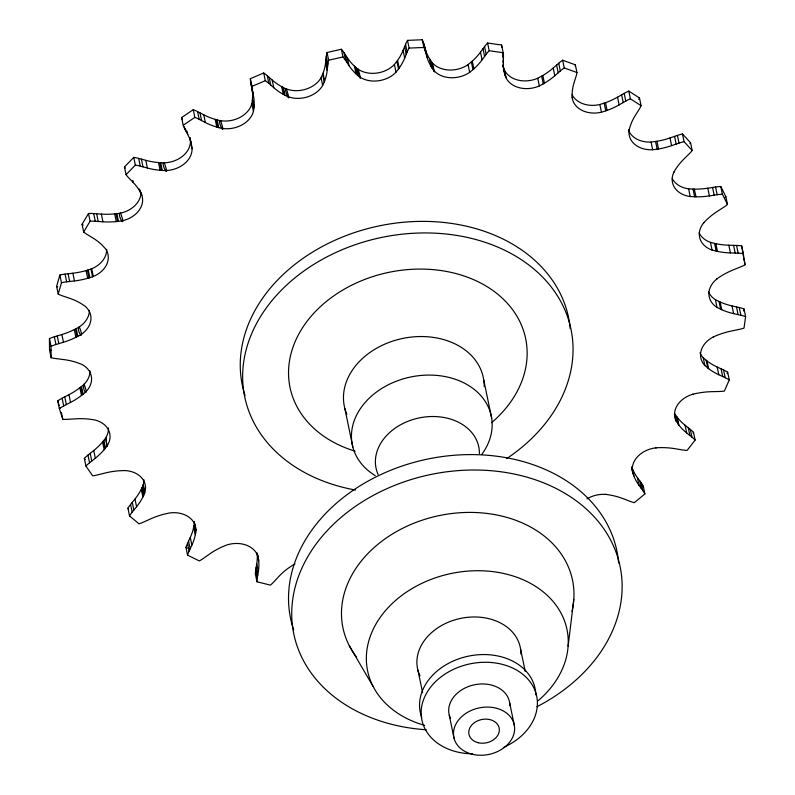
<?xml version="1.0" encoding="UTF-8"?>
<svg xmlns="http://www.w3.org/2000/svg" width="795" height="795" viewBox="0 0 795 795"><rect width="100%" height="100%" fill="white"/><g stroke="black" fill="none" stroke-linecap="round" stroke-linejoin="round"><path stroke-width="1.19" d="M194.328 522.454L195.908 530.792L194.556 523.517M89.368 310.646A24.844 19.13 -11.7 0 1 76.25 328.633L74.283 329.607A64.027 49.3 -11.7 0 1 61.871 334.526L54.348 336.802A39.939 30.757 -11.7 0 0 49.429 338.581L49.538 349.989L51.138 357.7A39.969 30.776 -11.7 0 0 56.087 358.605L63.64 359.559A64.027 49.3 -11.7 0 1 76.121 362.281L81.239 364.14A24.844 19.13 -11.7 0 1 83.157 394.201L81.478 395.483A64.027 49.3 -11.7 0 1 70.546 402.409L63.719 405.947A39.959 30.776 -11.7 0 0 59.327 408.531L62.805 419.343A39.998 30.806 -11.7 0 0 68.002 419.293L75.813 418.816A64.027 49.31 -11.7 0 1 89.07 419.114L94.724 419.949A24.844 19.13 -11.7 0 1 105.477 448.122L103.877 440.41A24.844 19.13 -11.7 0 0 108.418 427.919M49.429 338.581L51.019 346.292L51.138 357.7M586.968 498.912A24.844 19.13 -11.7 0 1 608.761 494.808L610.868 495.206A64.027 49.3 -11.7 0 1 623.002 498.604L629.7 501.198A39.959 30.776 -11.7 0 0 634.35 502.678L644.884 493.914A39.979 30.786 -11.7 0 0 642.708 490.366L638.991 485.298A64.017 49.29 -11.7 0 1 633.893 476.026L632.502 471.664A24.844 19.13 -11.7 0 1 659.254 447.645L661.47 447.625A64.027 49.3 -11.7 0 1 674.577 448.638L682.021 449.871A39.959 30.776 -11.7 0 0 687.099 450.437L695.118 440.062A39.969 30.776 -11.7 0 0 691.898 437.101L686.691 432.967A64.017 49.29 -11.7 0 1 678.88 425.106L676.197 421.221A24.844 19.13 -11.7 0 1 695.794 393.535L698 393.118A64.027 49.3 -11.7 0 1 711.366 391.687L719.157 391.488A39.969 30.776 -11.7 0 0 724.384 391.09L729.254 379.93A39.959 30.776 -11.7 0 0 725.179 377.704L718.769 374.733A64.027 49.31 -11.7 0 1 708.663 368.701L704.847 365.501A24.844 19.13 -11.7 0 1 716.235 335.659L718.312 334.854A64.027 49.3 -11.7 0 1 731.221 331.058L738.933 329.448A39.959 30.767 -11.7 0 0 744.021 328.116L745.601 316.639A39.969 30.776 -11.7 0 0 740.88 315.267L733.616 313.618A64.017 49.3 -11.7 0 1 721.761 309.742L717.01 307.407A24.844 19.13 -11.7 0 1 719.584 277.008L721.423 275.865A64.027 49.3 -11.7 0 1 733.169 269.903L740.393 266.971A39.959 30.776 -11.7 0 0 745.074 264.775L743.265 253.595A39.959 30.767 -11.7 0 0 738.158 253.168L730.426 252.919A64.007 49.29 -11.7 0 1 717.468 251.409L712.042 250.057A24.844 19.13 -11.7 0 1 705.662 220.742L707.153 219.331A64.027 49.3 -11.7 0 1 717.11 211.53L723.45 207.425A39.969 30.776 -11.7 0 0 727.485 204.484L722.387 194.209A39.939 30.757 -11.7 0 0 717.16 194.725L709.379 195.908A64.027 49.3 -11.7 0 1 696.013 196.842L690.199 196.544A24.844 19.13 -11.7 0 1 675.203 169.901L676.237 168.341A64.027 49.3 -11.7 0 1 683.919 159.06L689.027 154.011A39.949 30.767 -11.7 0 0 692.177 150.494L684.068 141.659A39.949 30.767 -11.7 0 0 679.019 143.11L671.606 145.654A64.027 49.3 -11.7 0 1 658.548 148.983L652.665 149.758A24.844 19.13 -11.7 0 1 629.869 127.21L630.465 125.481A64.027 49.3 -11.7 0 1 635.364 115.335L638.971 109.621A39.949 30.767 -11.7 0 0 641.078 105.695L639.488 97.984L628.805 91.097A39.979 30.786 -11.7 0 0 624.184 93.393L617.546 97.159A64.017 49.3 -11.7 0 1 605.502 102.694L599.867 104.503A24.844 19.13 -11.7 0 1 572.122 94.804L572.162 93.303A64.027 49.3 -11.7 0 1 574.069 82.72L575.987 76.628A39.969 30.776 -11.7 0 0 576.941 72.524L564.251 67.933A39.959 30.767 -11.7 0 0 560.326 70.954L554.811 75.744A64.027 49.3 -11.7 0 1 544.426 83.197L539.348 85.94A24.844 19.13 -11.7 0 1 504.974 74.959L504.547 73.279A64.027 49.3 -11.7 0 1 503.344 62.954L503.464 56.823A39.949 30.767 -11.7 0 0 503.205 52.758L501.605 45.047L487.603 43.01A39.979 30.786 -11.7 0 0 484.582 46.587L480.488 52.142A64.027 49.3 -11.7 0 1 472.329 61.106L468.066 64.643A24.844 19.13 -11.7 0 1 430.562 60.49L429.668 59.039A64.027 49.3 -11.7 0 1 425.395 49.399L423.715 43.556A39.949 30.757 -11.7 0 0 422.254 39.75L407.507 40.376A39.939 30.757 -11.7 0 0 405.549 44.331L403.105 50.353A64.017 49.3 -11.7 0 1 397.619 60.35L394.409 64.484A24.844 19.13 -11.7 0 1 355.782 67.406L354.421 66.144A64.027 49.3 -11.7 0 1 347.365 57.826L343.967 52.599A39.979 30.786 -11.7 0 0 341.383 49.25L327.043 52.5A39.969 30.776 -11.7 0 0 326.248 56.614L325.592 62.765A64.027 49.3 -11.7 0 1 323.058 73.249L321.071 77.761L322.671 85.472A24.844 19.13 -11.7 0 1 285.007 95.291L283.418 87.579L281.678 86.635A64.027 49.3 -11.7 0 1 272.198 80.037L267.269 75.694A39.959 30.767 -11.7 0 0 263.711 72.981L250.365 78.685A39.959 30.767 -11.7 0 0 250.783 82.73L253.535 96.404A64.037 49.31 -11.7 0 1 254.092 106.818L253.446 111.459A24.844 19.13 -11.7 0 1 218.784 127.657L216.777 127.071A64.027 49.3 -11.7 0 1 205.368 122.539L199.177 119.32A39.998 30.806 -11.7 0 0 194.835 117.402L193.235 109.69L181.608 117.541L183.198 125.252A39.979 30.786 -11.7 0 0 184.818 129.009L187.719 134.454A64.017 49.3 -11.7 0 1 191.347 144.233L191.456 144.75M572.092 94.814L572.082 94.983A24.844 19.13 -11.7 0 0 601.457 112.214L607.092 110.406A64.017 49.3 -11.7 0 0 619.136 104.87L625.784 101.104A39.979 30.786 -11.7 0 1 630.395 98.799L641.078 105.695M253.446 111.459L251.846 103.748L252.492 99.107A64.037 49.31 -11.7 0 0 251.936 88.692M322.671 85.472L324.648 80.961A64.027 49.3 -11.7 0 0 327.182 70.477L327.848 64.316A39.969 30.776 -11.7 0 1 328.633 60.211L327.043 52.5M708.554 291.964A24.844 19.13 -11.7 0 0 715.42 299.695L720.171 302.03A64.017 49.3 -11.7 0 0 732.016 305.906L739.28 307.566A39.969 30.776 -11.7 0 1 744.011 308.927L743.762 311.074M568.107 646.246L573.801 599.38M629.153 130.092L629.272 129.416M194.308 521.441A24.844 19.13 -11.7 0 1 194.04 525.296L193.702 527.055A64.027 49.3 -11.7 0 1 190.283 537.45L187.501 543.402A39.969 30.776 -11.7 0 0 185.96 547.437L187.56 555.149L199.326 560.932A39.969 30.776 -11.7 0 0 203.629 558.249L209.741 553.936A64.027 49.3 -11.7 0 1 221.03 547.397L226.426 545.102A24.844 19.13 -11.7 0 1 258.514 559.302L258.693 561.022A64.027 49.3 -11.7 0 1 258.345 571.525L257.322 577.677A39.959 30.767 -11.7 0 0 256.974 581.781L270.419 585.12A39.979 30.786 -11.7 0 0 273.917 581.791L278.747 576.584A64.017 49.3 -11.7 0 1 288.078 568.326L292.779 565.156A24.844 19.13 -11.7 0 1 294.985 564.053M194.04 525.296L195.64 533.008L195.302 534.757A64.027 49.3 -11.7 0 1 191.873 545.161L189.091 551.114A39.969 30.776 -11.7 0 0 187.56 555.149M256.974 581.781L255.384 574.079A39.959 30.767 -11.7 0 1 255.722 569.965L256.755 563.814A64.027 49.3 -11.7 0 0 257.103 553.32L257.053 552.923M193.91 525.932L195.51 533.594M51.019 346.292A39.939 30.757 -11.7 0 1 55.948 344.513L63.471 342.238A64.027 49.3 -11.7 0 0 75.883 337.319L77.85 336.345A24.844 19.13 -11.7 0 0 84.886 306.025L80.573 303.233A64.017 49.3 -11.7 0 0 69.523 298.244L62.646 295.909A39.979 30.786 -11.7 0 1 58.214 294.11L56.614 286.399L59.864 275A39.939 30.757 -11.7 0 1 65.061 274.126L72.872 273.222A64.027 49.3 -11.7 0 0 86.099 270.588L88.245 269.972A24.844 19.13 -11.7 0 0 106.689 249.401M58.214 294.11L61.463 282.702L59.864 275M324.231 82.024L322.641 74.313M355.305 66.939L357.382 75.118A24.844 19.13 -11.7 0 0 396.009 72.196L399.209 68.062A64.017 49.3 -11.7 0 0 404.705 58.055L407.149 52.043A39.939 30.757 -11.7 0 1 409.107 48.088L407.507 40.376M699.978 352.712A24.844 19.13 -11.7 0 0 703.257 357.79L707.013 360.95A64.027 49.31 -11.7 0 0 717.169 367.022L723.579 369.993A39.959 30.776 -11.7 0 1 727.663 372.219L727.087 373.62M673.683 172.634L673.991 171.988M195.64 533.008A24.844 19.13 -11.7 0 0 169.365 512.994L163.571 514.295A64.027 49.3 -11.7 0 0 150.941 518.757L143.865 521.937A39.969 30.776 -11.7 0 1 138.996 523.826L129.525 515.915L127.935 508.204A39.969 30.776 -11.7 0 1 130.579 504.457L134.971 499.031A64.027 49.3 -11.7 0 0 141.281 489.283L142.116 487.603A24.844 19.13 -11.7 0 0 143.925 479.812M129.525 515.915A39.969 30.776 -11.7 0 1 132.179 512.169L136.571 506.743A64.027 49.3 -11.7 0 0 142.881 496.994L143.716 495.315L142.116 487.603M87.47 270.181L89.01 277.912L89.845 277.684A24.844 19.13 -11.7 0 0 105.447 248.726L102.177 245.158A64.027 49.3 -11.7 0 0 93.164 238.162L87.321 234.585A40.008 30.806 -11.7 0 1 83.644 231.981L82.054 224.27L88.493 213.487A39.979 30.786 -11.7 0 1 93.681 213.567L101.353 214.094A64.027 49.3 -11.7 0 0 114.679 213.885L116.905 213.666A24.844 19.13 -11.7 0 0 141.013 192.47M83.644 231.981L90.093 221.199L88.493 213.487M397.57 60.41L399.209 68.062M423.715 43.556L426.995 57.111A64.027 49.3 -11.7 0 0 431.238 66.691L432.132 68.161A24.844 19.13 -11.7 0 0 469.666 72.355L473.86 68.867A64.027 49.3 -11.7 0 0 482.088 59.854L486.172 54.299A39.979 30.786 -11.7 0 1 489.203 50.711L487.603 43.01M693.031 433.007L693.518 432.351A39.969 30.776 -11.7 0 0 690.298 429.389L685.091 425.255A64.017 49.29 -11.7 0 1 677.28 417.405L674.607 413.509L676.197 421.221M703.406 223.196L703.893 222.61M103.877 440.41L102.585 441.941A64.027 49.3 -11.7 0 1 93.73 450.507L87.957 455.108A39.959 30.767 -11.7 0 0 84.34 458.357L85.94 466.069L92.667 475.817A39.979 30.786 -11.7 0 0 97.845 474.814L105.496 472.936A64.027 49.31 -11.7 0 1 118.793 470.799L124.676 470.551A24.844 19.13 -11.7 0 1 143.716 495.315M105.447 448.161L104.185 449.652A64.027 49.3 -11.7 0 1 95.321 458.218L89.557 462.819A39.959 30.767 -11.7 0 0 85.94 466.069M103.37 440.996L105 448.668M116.905 213.666L118.445 221.378A24.844 19.13 -11.7 0 0 141.828 195.341L139.781 191.188A64.027 49.3 -11.7 0 0 133.282 182.572L128.79 177.931A39.969 30.776 -11.7 0 1 126.067 174.661L124.477 166.95L133.759 157.38A39.929 30.747 -11.7 0 1 138.658 158.404L145.783 160.332A64.027 49.3 -11.7 0 0 158.493 162.548L160.669 162.737A24.844 19.13 -11.7 0 0 190.462 141.043L190.045 138.002M126.067 174.661L135.359 165.092A39.929 30.747 -11.7 0 1 140.258 166.115L147.383 168.043A64.027 49.3 -11.7 0 0 160.083 170.259L162.26 170.448A24.844 19.13 -11.7 0 0 192.062 148.754L191.476 144.889M472.27 61.155L473.919 68.817M502.788 64.942A64.027 49.3 -11.7 0 0 502.947 65.568L503.364 67.168A24.844 19.13 -11.7 0 0 537.748 78.238L542.826 75.485A64.027 49.3 -11.7 0 0 553.211 68.032L558.726 63.242A39.959 30.767 -11.7 0 1 562.651 60.221L575.341 64.812L576.941 72.524M642.648 486.759L643.294 486.202A39.979 30.786 -11.7 0 0 641.108 482.664L637.391 477.586A64.017 49.29 -11.7 0 1 632.303 468.325L631.856 467.112M716.732 279.045L717.358 278.548M89.954 370.848A24.844 19.13 -11.7 0 1 81.557 386.489L79.878 387.771A64.027 49.3 -11.7 0 1 68.946 394.698L62.119 398.235A39.959 30.776 -11.7 0 0 57.737 400.819L59.327 408.531M82.501 394.678L80.901 386.976M183.198 125.252L194.835 117.402M541.673 76.151L543.273 83.863M712.926 337.169L713.672 336.782M253.535 96.404L252.383 90.441A39.959 30.767 -11.7 0 1 251.955 86.397L265.301 80.693A39.959 30.767 -11.7 0 1 268.859 83.405L273.798 87.738A64.027 49.3 -11.7 0 0 283.278 94.347L284.928 95.251M628.428 130.201A24.844 19.13 -11.7 0 0 651.065 142.047L656.948 141.272A64.027 49.3 -11.7 0 0 670.006 137.952L677.419 135.408A39.949 30.767 -11.7 0 1 682.478 133.958L690.587 142.782L692.177 150.494M692.207 394.439L693.031 394.191M89.01 277.912L87.688 278.3A64.027 49.3 -11.7 0 1 74.462 280.933L66.661 281.837A39.939 30.757 -11.7 0 0 61.463 282.702M328.633 60.211L342.983 56.962A39.979 30.786 -11.7 0 1 345.557 60.301L348.955 65.538A64.027 49.3 -11.7 0 0 356.011 73.846L356.866 74.621M655.587 141.49L657.177 149.202M672.252 178.597A24.844 19.13 -11.7 0 0 688.609 188.832L694.323 189.13A64.027 49.3 -11.7 0 0 707.779 188.206L715.56 187.014A39.939 30.757 -11.7 0 1 720.787 186.497L725.885 196.772L727.485 204.484M655.587 447.883L656.441 447.794M118.445 221.378L116.269 221.596A64.027 49.3 -11.7 0 1 102.953 221.805L95.271 221.278A39.979 30.786 -11.7 0 0 90.093 221.199M117.64 221.447L116.05 213.736M409.107 48.088L423.854 47.462A39.949 30.757 -11.7 0 1 425.315 51.268M694.323 189.13L696.013 196.842M699.123 232.846A24.844 19.13 -11.7 0 0 710.452 242.346L715.868 243.697A64.007 49.29 -11.7 0 0 728.826 245.218L736.568 245.456A39.959 30.767 -11.7 0 1 741.675 245.884L743.265 253.595M605.204 494.381L606.038 494.44M159.835 162.657L161.435 170.369M489.203 50.711L503.205 52.758M714.586 243.419L716.186 251.131M255.384 574.079L256.219 574.298M193.235 109.69A39.998 30.806 -11.7 0 1 197.577 111.608L203.778 114.828A64.027 49.3 -11.7 0 0 215.177 119.359L217.184 119.946A24.844 19.13 -11.7 0 0 251.846 103.748M218.734 127.637L217.184 119.946M218.019 127.419L216.419 119.707M187.411 548.182L185.96 547.437M282.692 87.172L284.391 94.943M707.013 360.95L708.663 368.701M127.935 508.204L128.512 508.711M677.241 417.345L678.88 425.106M85.154 459.59L84.34 458.357M430.184 59.844L431.814 67.615M429.638 58.979L431.268 66.75M430.542 60.45L432.152 68.201M349.333 645.788L373.173 686.542M632.273 468.255L633.893 476.026M59.834 407.597L60.062 408.272M59.178 405.569L58.552 403.542M257.958 556.51L258.137 557.146M58.343 402.856L57.737 400.819M502.947 65.568L504.974 74.959M520.556 648.998L525.247 671.527M417.922 670.215L422.632 692.723M743.713 258.176L745.074 264.775M736.568 245.456L738.158 253.168M733.586 245.357L735.186 253.068M720.787 186.497L722.387 194.209M744.011 308.927L745.601 316.639M728.826 245.218L730.426 252.919M715.56 187.014L717.16 194.725M739.28 307.566L740.88 315.267M712.568 187.471L714.168 195.182M736.488 306.93L738.088 314.641M707.779 188.206L709.379 195.908M732.016 305.906L733.616 313.618M715.868 243.697L717.468 251.409M710.452 242.346L712.042 250.057M720.171 302.03L721.761 309.742M719.038 301.524L720.628 309.235M682.478 133.958L684.068 141.659M693.051 189.101L694.651 196.812M715.42 299.695L717.01 307.407M727.663 372.219L729.254 379.93M677.419 135.408L679.019 143.11M688.609 188.832L690.199 196.544M723.579 369.993L725.179 377.704M674.567 136.382L676.167 144.094M721.115 368.85L722.715 376.562M670.006 137.952L671.606 145.654M717.169 367.022L718.769 374.733M706.149 360.274L707.739 367.986M703.257 357.79L704.847 365.501M656.948 141.272L658.548 148.983M651.065 142.047L652.665 149.758M628.805 91.097L630.395 98.799M624.184 93.393L625.784 101.104M693.518 432.351L695.118 440.062M621.63 94.844L623.23 102.545M690.298 429.389L691.898 437.101M688.301 427.799L689.901 435.511M617.546 97.159L619.136 104.87M685.091 425.255L686.691 432.967M676.615 416.52L678.215 424.222M605.502 102.694L607.092 110.406M604.2 103.151L605.8 110.863M599.867 104.503L601.457 112.214M562.651 60.221L564.251 67.933M558.726 63.242L560.326 70.954M556.609 65.091L558.209 72.792M643.294 486.202L644.884 493.914M641.108 482.664L642.708 490.366M639.677 480.707L641.277 488.418M553.211 68.032L554.811 75.744M637.391 477.586L638.991 485.298M631.926 467.321L633.526 475.022M631.588 467.251L632.502 471.664M542.826 75.485L544.426 83.197M537.748 78.238L539.348 85.94M502.778 53.513L503.464 56.823M502.738 55.869L503.424 59.178M502.887 60.748L503.344 62.954M484.582 46.587L486.172 54.299M483.002 48.724L484.602 56.435M480.488 52.142L482.088 59.854M471.365 61.95L472.965 69.662M468.066 64.643L469.666 72.355M425.395 49.399L426.995 57.111M424.361 45.802L425.961 53.513M422.254 39.75L423.854 47.462M483.728 379.861L491.708 418.409M405.549 44.331L407.149 52.043M404.615 46.647L406.205 54.358M403.105 50.353L404.705 58.055M396.914 61.324L398.504 69.036M394.409 64.484L396.009 72.196M509.655 702.78L514.444 725.915M355.782 67.406L357.382 75.118M354.421 66.144L356.011 73.846M347.365 57.826L348.955 65.538M345.269 54.607L346.868 62.318M343.967 52.599L345.557 60.301M341.383 49.25L342.983 56.962M326.248 56.614L327.848 64.316M326 58.979L327.59 66.681M325.592 62.765L327.182 70.477M323.058 73.249L324.648 80.961M449.284 715.261L454.074 738.396M281.678 86.635L283.278 94.347M344.871 408.56L352.851 447.108M272.198 80.037L273.798 87.738M269.157 77.363L270.757 85.065M267.269 75.694L268.859 83.405M263.711 72.981L265.301 80.693M250.365 78.685L251.955 86.397M250.783 82.73L252.83 92.737M252.492 99.107L254.092 106.818M252.393 100.19L253.993 107.901M215.177 119.359L216.777 127.071M203.778 114.828L205.368 122.539M199.962 112.84L201.562 120.552M197.577 111.608L199.177 119.32M189.965 137.565L191.555 145.276M190.462 141.043L192.062 148.754M187.034 131.145L187.719 134.454M185.474 128.899L185.931 131.095M184.361 126.802L184.818 129.009M257.5 554.304L258.584 560.028M257.332 554.413L258.693 561.022M256.755 563.814L258.345 571.525M256.119 567.6L257.719 575.312M255.722 569.965L257.322 577.677M160.669 162.737L162.26 170.448M158.493 162.548L160.083 170.259M145.783 160.332L147.383 168.043M141.401 159.149L142.991 166.861M138.658 158.404L140.258 166.115M141.371 193.145L141.828 195.351M133.759 157.38L135.359 165.092M139.84 189.935L140.298 192.142M139.324 188.991L139.781 191.188M132.825 180.366L133.282 182.572M193.702 527.055L195.302 534.757M190.283 537.45L191.873 545.161M188.564 541.117L190.164 548.828M187.501 543.402L189.091 551.114M114.679 213.885L116.269 221.596M101.353 214.094L102.953 221.805M96.632 213.776L98.222 221.477M93.681 213.567L95.271 221.278M141.788 488.239L143.378 495.951M141.281 489.283L142.881 496.994M88.245 269.972L89.845 277.684M134.971 499.031L136.571 506.743M86.099 270.588L87.688 278.3M132.268 502.37L133.868 510.082M130.579 504.457L132.179 512.169M72.872 273.222L74.462 280.933M68.062 273.778L69.662 281.49M102.585 441.941L104.185 449.652M65.061 274.126L66.661 281.837M76.25 328.633L77.85 336.345M75.485 329.001L77.085 336.712M74.283 329.607L75.883 337.319M81.557 386.489L83.157 394.201M93.73 450.507L95.321 458.218M79.878 387.771L81.478 395.483M90.173 453.339L91.773 461.05M87.957 455.108L89.557 462.819M61.871 334.526L63.471 342.238M57.24 335.927L58.84 343.639M68.946 394.698L70.546 402.409M54.348 336.802L55.948 344.513M64.743 396.874L66.343 404.585M62.119 398.235L63.719 405.947M61.434 412.734L62.805 419.343M741.675 245.884L742.769 252.164M742.878 252.86L743.385 256.368M572.221 97.845L572.142 97.189M725.885 196.772A39.969 30.776 -11.7 0 1 724.672 197.736M690.587 142.782A39.949 30.767 -11.7 0 1 689.851 143.686M639.488 97.984A39.949 30.767 -11.7 0 1 638.773 99.474M575.341 64.812A39.969 30.776 -11.7 0 1 575.173 65.846M501.605 45.047A39.949 30.767 -11.7 0 1 501.844 47.322M321.071 77.761A24.844 19.13 -11.7 0 1 283.418 87.589M182.433 119.677A39.979 30.786 -11.7 0 1 181.608 117.541M125.262 168.013A39.969 30.776 -11.7 0 1 124.477 166.95M83.147 225.124A40.008 30.806 -11.7 0 1 82.054 224.27M57.687 286.896A39.979 30.786 -11.7 0 1 56.614 286.399M51.367 350.396A39.969 30.776 -11.7 0 1 49.538 349.989M450.517 718.591A30.856 23.761 -11.7 0 1 474.088 684.853A30.856 23.761 -11.7 0 1 509.863 705.721M472.578 753.809A58.621 45.136 -11.7 0 1 427.044 692.346A58.621 45.136 -11.7 0 1 520.705 672.709A58.621 45.136 -11.7 0 1 503.921 747.24M421.767 717.388A58.621 45.136 -11.7 0 1 469.189 655.994A58.621 45.136 -11.7 0 1 535.79 694.84M420.018 675.859A52.45 40.386 -11.7 0 1 460.076 618.51A52.45 40.386 -11.7 0 1 520.904 653.987M424.6 725.368A101.81 78.397 -11.7 0 1 381.53 615.559A101.81 78.397 -11.7 0 1 530.354 583.292A101.81 78.397 -11.7 0 1 538.096 700.763M356.567 657.137A117.243 90.282 -11.7 0 1 438.701 515.697A117.243 90.282 -11.7 0 1 571.953 611.474M426.249 729.75A166.602 128.293 -11.7 0 1 310.348 552.465A166.602 128.293 -11.7 0 1 572.191 497.948A166.602 128.293 -11.7 0 1 536.973 706.705M293.683 629.918A166.602 128.293 -11.7 0 1 427.919 459.013A166.602 128.293 -11.7 0 1 618.599 562.969M378.112 474.526A52.45 40.386 -11.7 0 1 419.194 417.922A52.45 40.386 -11.7 0 1 479.405 453.538M375.29 475.658A70.964 54.646 -11.7 0 1 366.336 401.137A70.964 54.646 -11.7 0 1 461.726 381.829A70.964 54.646 -11.7 0 1 482.028 454.044M346.878 414.414A70.964 54.646 -11.7 0 1 403.144 338.352A70.964 54.646 -11.7 0 1 484.185 386.609M355.186 451.202A120.323 92.657 -11.7 0 1 307.347 320.922A120.323 92.657 -11.7 0 1 483.002 284.282A120.323 92.657 -11.7 0 1 491.509 422.761M355.504 490.038A166.602 128.293 -11.7 0 1 264.864 309.961A166.602 128.293 -11.7 0 1 517.644 257.332A166.602 128.293 -11.7 0 1 506.703 458.566M245.049 395.602A166.602 128.293 -11.7 0 1 379.642 225.79A166.602 128.293 -11.7 0 1 570.224 328.603M143.239 484.771L144.62 493.148L143.229 484.811M105.785 437.797L106.977 446.134L105.785 437.797M84.131 384.224C81.289 389.52 89.815 399.567 84.131 384.224M79.361 326.854C75.416 329.826 85.82 344.026 79.361 326.854M91.723 268.76L90.978 269.058L92.528 276.789L93.313 276.471L91.673 268.78M120.552 213.09C115.931 213.607 127.508 232.14 120.552 213.09M164.297 162.836C159.576 162.091 171.303 182.741 164.297 162.836M220.613 120.701C216.061 119.081 227.489 141.142 220.613 120.701M286.439 88.96C282.364 86.605 293.126 110.088 286.439 88.96M358.247 69.334C354.997 66.094 364.349 91.028 358.247 69.334M432.331 62.865C429.906 59.148 437.936 84.966 432.301 62.825M504.358 69.93L504.1 69.364L505.958 77.642L504.358 69.93M478.252 742.729A15.423 11.875 -11.7 0 0 499.21 728.309A15.423 11.875 -11.7 0 0 474.695 722.456A15.423 11.875 -11.7 0 0 478.252 742.729M472.449 754.286A30.856 23.761 -11.7 0 0 514.375 725.457A30.856 23.761 -11.7 0 0 465.343 713.751A30.856 23.761 -11.7 0 0 472.449 754.286"/></g></svg>
